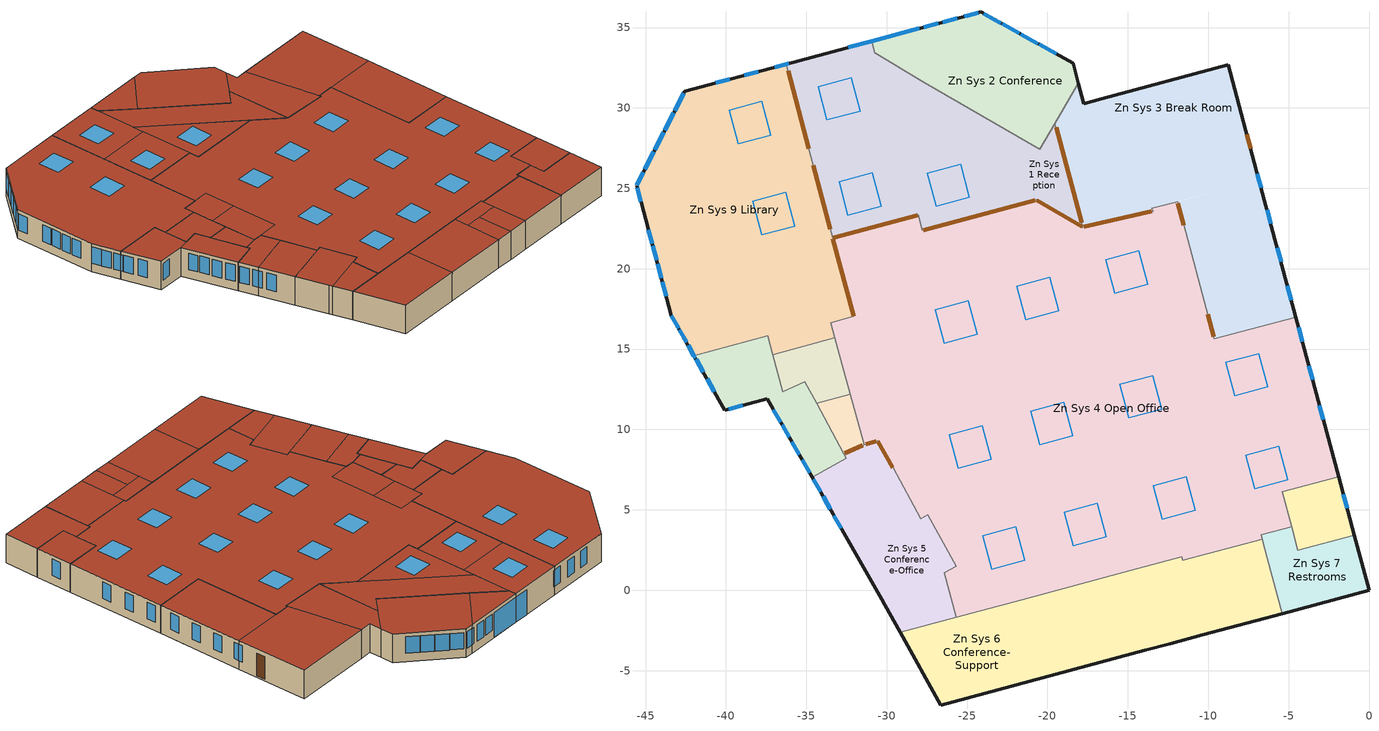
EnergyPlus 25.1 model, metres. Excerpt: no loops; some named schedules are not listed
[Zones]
Zn Sys 1 Reception
 floor outside (ExtSlabCarpet 4in ClimateZone 1-8): -29.4,28.42 -28.04,23.35 -33.35,21.92 -34.71,27 z0; -30.94,34.15 -29.4,28.42 -34.71,27 -36.25,32.73 z0; -30.75,33.44 -27.69,31.61 -20.47,27.43 -19.53,29.03 -17.81,22.59 -29.7,29.53 z0; -29.7,29.53 -20.69,24.28 -27.78,22.38 z0
 wall outside (MetalFrameWallU055): -30.94,34.15 -36.25,32.73 z0:3.05
 wall to Zn Sys 4 Open Office (Interior Wall): -33.35,21.92 -28.04,23.35 -27.78,22.38 -20.69,24.28 -17.81,22.59 z0:3.05
 wall to Zn Sys 9 Library (Interior Wall): -36.25,32.73 -34.71,27 -33.35,21.92 z0:3.05
 wall to Zn Sys 2 Conference (Interior Wall): -19.53,29.03 -20.47,27.43 -27.69,31.61 -30.75,33.44 -30.94,34.15 z0:3.05
 wall to Zn Sys 3 Break Room (Interior Wall): -17.81,22.59 -19.53,29.03 z0:3.05
 window (Exterior Window - Fixed): -30.94,34.15 -32.4,33.76 z0:2.68; -36.08,32.77 -36.25,32.73 z0.91:2.68
 door inside (Interior Door): -33.32,21.94 -28.08,23.34 z0.05:3.02; -36.13,32.3 -34.84,27.47 z0.27:2.67; -34.56,26.44 -33.5,22.46 z0.34:2.63; -17.88,22.86 -19.47,28.79 z0.16:2.87; -20.67,24.26 -17.84,22.61 z0.03:3; -27.73,22.39 -20.76,24.26 z0.05:2.96
 roof outside (FlatNonresWoodFramingAndOtherRoofU028): -33.35,21.92 -28.04,23.35 -29.4,28.42 -34.71,27 z3.05; -34.71,27 -29.4,28.42 -30.94,34.15 -36.25,32.73 z3.05; -17.81,22.59 -19.53,29.03 -20.47,27.43 -27.69,31.61 -30.75,33.44 -29.7,29.53 z3.05; -27.78,22.38 -20.69,24.28 -29.7,29.53 z3.05
 skylight (Skylight - Fixed): -32.41,23.34 -30.35,23.89 -30.9,25.96 -32.96,25.41 z3.05; -33.71,29.25 -31.65,29.81 -32.2,31.87 -34.27,31.31 z3.05; -26.93,23.88 -24.85,24.43 -25.4,26.5 -27.48,25.95 z3.05
Zn Sys 10 Elec
 floor outside (ExtSlabCarpet 4in ClimateZone 1-8): -32.28,12.18 -31.4,9.06 -32.67,8.5 -34.36,11.62 z0
 wall to Zn Sys 5 Conference-Office (Interior Wall Reversed): -32.67,8.5 -31.4,9.06 z0:3.05
 wall to Zn Sys 8 IT and Elec (Interior Wall): -32.28,12.18 -34.36,11.62 z0:3.05
 wall to Zn Sys 2 Conference (Interior Wall Reversed): -34.36,11.62 -32.67,8.5 z0:3.05
 wall to Zn Sys 4 Open Office (Interior Wall): -31.4,9.06 -32.28,12.18 z0:3.05
 door inside (Interior Door): -32.6,8.53 -31.48,9.03 z0.07:2.98
 roof outside (FlatNonresWoodFramingAndOtherRoofU028): -32.67,8.5 -31.4,9.06 -32.28,12.18 -34.36,11.62 z3.05
Zn Sys 2 Conference
 floor outside (ExtSlabCarpet 4in ClimateZone 1-8): -35.09,12.97 -32.51,8.2 -34.65,7.04 -37.43,11.9 z0; -37.4,15.83 -36.47,12.34 -37.43,11.9 -40.08,11.19 -41.99,14.6 z0; -24.15,35.97 -18.41,32.78 -18.07,31.53 -20.47,27.43 -27.69,31.61 -24.98,35.75 z0; -24.98,35.75 -27.69,31.61 -30.75,33.44 -30.94,34.15 z0
 wall outside (MetalFrameWallU055): -41.99,14.6 -40.08,11.19 -37.43,11.9 -34.65,7.04 / -18.07,31.53 -18.41,32.78 -24.15,35.97 -24.98,35.75 -30.94,34.15 z0:3.05
 wall to Zn Sys 8 IT and Elec (Interior Wall Reversed): -36.47,12.34 -37.09,14.65 z0:3.05
 wall to Zn Sys 8 IT and Elec (Interior Wall): -34.36,11.62 -35.09,12.97 -36.47,12.34 z0:3.05
 wall to Zn Sys 5 Conference-Office (Interior Wall Reversed): -34.65,7.04 -32.51,8.2 -32.67,8.5 z0:3.05
 wall to Zn Sys 9 Library (Interior Wall): -37.09,14.65 -37.4,15.83 -41.99,14.6 z0:3.05
 wall to Zn Sys 3 Break Room (Interior Wall): -19.53,29.03 -18.07,31.53 z0:3.05
 window (Exterior Window - Fixed): -37.04,11.23 -36.59,10.44 / -36.51,10.3 -36.05,9.5 / -35.9,9.23 -35.44,8.44 / -35.25,8.11 -34.8,7.31 / -41.99,14.6 -41.9,14.43 / -41.86,14.36 -41.41,13.56 / -41.18,13.15 -40.73,12.35 / -39.82,11.26 -38.94,11.5 / -19.45,33.36 -20.51,33.95 / -20.6,33.99 -21.66,34.59 / -21.75,34.63 -22.81,35.22 / -22.9,35.27 -23.96,35.86 / -24.3,35.93 -24.98,35.75 / -24.98,35.75 -25.18,35.69 / -25.63,35.58 -26.51,35.34 / -26.8,35.26 -27.69,35.02 z0.91:2.68; -27.98,34.94 -30.94,34.15 z0:2.68
 roof outside (FlatNonresWoodFramingAndOtherRoofU028): -34.65,7.04 -32.51,8.2 -35.09,12.97 -37.43,11.9 z3.05; -40.08,11.19 -37.43,11.9 -36.47,12.34 -37.4,15.83 -41.99,14.6 z3.05; -20.47,27.43 -18.07,31.53 -18.41,32.78 -24.15,35.97 -24.98,35.75 -27.69,31.61 z3.05; -27.69,31.61 -24.98,35.75 -30.94,34.15 -30.75,33.44 z3.05
Zn Sys 3 Break Room
 floor outside (ExtSlabCarpet 4in ClimateZone 1-8): -18.07,31.53 -17.74,30.27 -16.61,30.57 -13.43,23.58 -17.81,22.59 -19.53,29.03 z0; -8.76,32.68 -6.84,25.54 -13.51,23.75 -16.61,30.57 z0; -6.84,25.54 -4.55,16.99 -9.62,15.63 -11.91,24.18 z0
 wall outside (MetalFrameWallU055): -4.55,16.99 -6.84,25.54 -8.76,32.68 -16.61,30.57 -17.74,30.27 -18.07,31.53 z0:3.05
 wall to Zn Sys 4 Open Office (Interior Wall): -17.81,22.59 -13.43,23.58 -13.51,23.75 -11.91,24.18 -9.62,15.63 -4.55,16.99 z0:3.05
 window (Exterior Window - Fixed): -4.84,18.05 -5.07,18.94 / -5.47,20.42 -5.71,21.3 / -6.1,22.78 -6.34,23.66 / -6.71,25.03 -6.84,25.54 / -6.84,25.54 -6.94,25.92 z0.91:2.68
 door inside (Interior Door): -17.75,22.6 -13.5,23.56 z0.04:3; -10.03,17.18 -9.66,15.76 z0.18:2.86; -11.88,24.07 -11.51,22.69 z0.16:2.92
 door (Exterior Door): -7.36,27.47 -7.6,28.36 z0.15:2.59
 roof outside (FlatNonresWoodFramingAndOtherRoofU028): -17.81,22.59 -13.43,23.58 -16.61,30.57 -17.74,30.27 -18.07,31.53 -19.53,29.03 z3.05; -13.51,23.75 -6.84,25.54 -8.76,32.68 -16.61,30.57 z3.05; -9.62,15.63 -4.55,16.99 -6.84,25.54 -11.91,24.18 z3.05
Zn Sys 4 Open Office
 floor outside (ExtSlabCarpet 4in ClimateZone 1-8): -20.69,24.28 -17.81,22.59 -13.43,23.58 -13.51,23.75 -11.91,24.18 -9.62,15.63 -4.55,16.99 -1.89,7.07 -5.4,6.13 -4.82,3.95 -6.71,3.44 -6.64,3.19 -11.59,1.86 -11.64,2.09 -15.24,1.12 -21.58,-0.58 -25.68,-1.67 -26.42,1.08 -25.68,1.48 -27.43,4.7 -27.88,4.45 -29.6,7.61 -30.56,9.29 -28.58,9.82 -30.62,17.41 -32.04,17.03 -33.35,21.92 -28.04,23.35 -27.78,22.38 z0; -30.62,17.41 -29.81,14.42 -32.67,13.65 -33.22,15.69 -33.47,16.65 z0; -29.81,14.42 -28.58,9.82 -31.4,9.06 -32.28,12.18 -32.67,13.65 z0
 wall outside (MetalFrameWallU055): -1.89,7.07 -4.55,16.99 z0:3.05
 wall to Zn Sys 6 Conference-Support (Interior Wall): -4.82,3.95 -5.4,6.13 -1.89,7.07 / -25.68,-1.67 -21.58,-0.58 -15.24,1.12 -11.64,2.09 -11.59,1.86 -6.64,3.19 z0:3.05
 wall to Zn Sys 7 Restrooms (Interior Wall): -6.64,3.19 -6.71,3.44 -4.82,3.95 z0:3.05
 wall to Zn Sys 5 Conference-Office (Interior Wall): -30.56,9.29 -29.6,7.61 -27.88,4.45 -27.43,4.7 -25.68,1.48 -26.42,1.08 -25.68,-1.67 z0:3.05
 wall to Zn Sys 8 IT and Elec (Interior Wall): -33.22,15.69 -32.67,13.65 -32.28,12.18 z0:3.05
 wall to Zn Sys 9 Library (Interior Wall): -33.35,21.92 -32.04,17.03 -33.47,16.65 -33.22,15.69 z0:3.05
 wall to Zn Sys 5 Conference-Office (Interior Wall Reversed): -31.4,9.06 -30.56,9.29 z0:3.05
 window (Exterior Window - Fixed): -2.84,10.61 -3.08,11.49 / -3.51,13.09 -3.74,13.97 / -4.14,15.46 -4.38,16.35 z0.91:2.68
 door inside (Interior Door): -30.55,9.27 -29.61,7.63 z0.04:3.01; -31.31,9.09 -30.65,9.27 z0.09:2.87; -33.34,21.87 -32.05,17.06 z0.04:2.99
 roof outside (FlatNonresWoodFramingAndOtherRoofU028): -25.68,-1.67 -21.58,-0.58 -15.24,1.12 -11.64,2.09 -11.59,1.86 -6.64,3.19 -6.71,3.44 -4.82,3.95 -5.4,6.13 -1.89,7.07 -4.55,16.99 -9.62,15.63 -11.91,24.18 -13.51,23.75 -13.43,23.58 -17.81,22.59 -20.69,24.28 -27.78,22.38 -28.04,23.35 -33.35,21.92 -32.04,17.03 -30.62,17.41 -28.58,9.82 -30.56,9.29 -29.6,7.61 -27.88,4.45 -27.43,4.7 -25.68,1.48 -26.42,1.08 z3.05; -32.67,13.65 -29.81,14.42 -30.62,17.41 -33.47,16.65 -33.22,15.69 z3.05; -31.4,9.06 -28.58,9.82 -29.81,14.42 -32.67,13.65 -32.28,12.18 z3.05
 skylight (Skylight - Fixed): -26.42,15.37 -24.37,15.92 -24.93,18 -26.98,17.45 z3.05; -21.35,16.83 -19.29,17.38 -19.85,19.46 -21.91,18.91 z3.05; -7.11,6.32 -5.05,6.87 -5.61,8.96 -7.66,8.41 z3.05; -15.81,18.49 -13.76,19.04 -14.32,21.12 -16.37,20.57 z3.05; -14.95,10.72 -12.9,11.27 -13.46,13.35 -15.51,12.8 z3.05; -20.49,9.06 -18.44,9.61 -18.99,11.69 -21.05,11.14 z3.05; -25.56,7.6 -23.51,8.15 -24.07,10.23 -26.12,9.68 z3.05; -8.35,12.09 -6.3,12.64 -6.85,14.72 -8.91,14.17 z3.05; -12.85,4.43 -10.8,4.98 -11.36,7.06 -13.41,6.51 z3.05; -18.39,2.77 -16.33,3.32 -16.89,5.4 -18.94,4.85 z3.05; -23.46,1.31 -21.41,1.86 -21.96,3.95 -24.02,3.4 z3.05
Zn Sys 5 Conference-Office
 floor outside (ExtSlabCarpet 4in ClimateZone 1-8): -30.56,9.29 -29.6,7.61 -33.69,5.38 -34.65,7.04 -32.51,8.2 -32.67,8.5 -31.4,9.06 z0; -26.42,1.08 -25.68,-1.67 -29.16,-2.6 -30.11,-0.89 z0; -27.43,4.7 -25.68,1.48 -26.42,1.08 -30.11,-0.89 -30.3,-0.55 -31.91,2.26 z0; -29.6,7.61 -27.88,4.45 -31.91,2.26 -33.69,5.38 z0
 wall outside (MetalFrameWallU055): -34.65,7.04 -33.69,5.38 -31.91,2.26 -30.3,-0.55 -30.11,-0.89 -29.16,-2.6 z0:3.05
 wall to Zn Sys 6 Conference-Support (Interior Wall Reversed): -29.16,-2.6 -25.68,-1.67 z0:3.05
 window (Exterior Window - Fixed): -34.57,6.91 -34.12,6.12 / -33.96,5.84 -33.69,5.38 / -33.69,5.38 -33.51,5.05 / -33.28,4.65 -32.82,3.86 z0.91:2.68
 roof outside (FlatNonresWoodFramingAndOtherRoofU028): -33.69,5.38 -29.6,7.61 -30.56,9.29 -31.4,9.06 -32.67,8.5 -32.51,8.2 -34.65,7.04 z3.05; -29.16,-2.6 -25.68,-1.67 -26.42,1.08 -30.11,-0.89 z3.05; -30.11,-0.89 -26.42,1.08 -25.68,1.48 -27.43,4.7 -31.91,2.26 -30.3,-0.55 z3.05; -31.91,2.26 -27.88,4.45 -29.6,7.61 -33.69,5.38 z3.05
Zn Sys 6 Conference-Support
 floor outside (ExtSlabCarpet 4in ClimateZone 1-8): -11.64,2.09 -11.59,1.86 -11.27,0.66 -14.86,-0.3 -15.24,1.12 z0; -1.89,7.07 -0.92,3.44 -4.43,2.5 -5.4,6.13 z0; -11.27,0.66 -10.35,-2.77 -12.36,-3.31 -13.28,0.12 z0; -13.28,0.12 -12.36,-3.31 -13.94,-3.74 -14.86,-0.3 z0; -6.64,3.19 -6.32,1.99 -5.4,-1.45 -10.35,-2.77 -11.59,1.86 z0; -15.24,1.12 -13.94,-3.74 -20.29,-5.44 -21.58,-0.58 z0; -21.58,-0.58 -20.29,-5.44 -26.64,-7.14 -29.16,-2.6 z0
 wall outside (MetalFrameWallU055): -0.92,3.44 -1.89,7.07 / -29.16,-2.6 -26.64,-7.14 -20.29,-5.44 -13.94,-3.74 -12.36,-3.31 -10.35,-2.77 -5.4,-1.45 z0:3.05
 wall to Zn Sys 7 Restrooms (Interior Wall Reversed): -5.4,-1.45 -6.32,1.99 -6.64,3.19 z0:3.05
 wall to Zn Sys 7 Restrooms (Interior Wall): -4.82,3.95 -4.43,2.5 -0.92,3.44 z0:3.05
 window (Exterior Window - Fixed): -1.36,5.09 -1.6,5.97 z0.91:2.68
 roof outside (FlatNonresWoodFramingAndOtherRoofU028): -14.86,-0.3 -11.27,0.66 -11.59,1.86 -11.64,2.09 -15.24,1.12 z3.05; -4.43,2.5 -0.92,3.44 -1.89,7.07 -5.4,6.13 z3.05; -12.36,-3.31 -10.35,-2.77 -11.27,0.66 -13.28,0.12 z3.05; -13.94,-3.74 -12.36,-3.31 -13.28,0.12 -14.86,-0.3 z3.05; -10.35,-2.77 -5.4,-1.45 -6.32,1.99 -6.64,3.19 -11.59,1.86 z3.05; -20.29,-5.44 -13.94,-3.74 -15.24,1.12 -21.58,-0.58 z3.05; -26.64,-7.14 -20.29,-5.44 -21.58,-0.58 -29.16,-2.6 z3.05
Zn Sys 7 Restrooms
 floor outside (ExtSlabCarpet 4in ClimateZone 1-8): -4.82,3.95 -4.43,2.5 -0.92,3.44 0,0 -5.4,-1.45 -6.32,1.99 -6.71,3.44 z0
 wall outside (MetalFrameWallU055): -5.4,-1.45 0,0 -0.92,3.44 z0:3.05
 roof outside (FlatNonresWoodFramingAndOtherRoofU028): -5.4,-1.45 0,0 -0.92,3.44 -4.43,2.5 -4.82,3.95 -6.71,3.44 -6.32,1.99 z3.05
Zn Sys 8 IT and Elec
 floor outside (ExtSlabCarpet 4in ClimateZone 1-8): -33.22,15.69 -32.28,12.18 -34.36,11.62 -35.09,12.97 -36.47,12.34 -37.09,14.65 z0
 wall to Zn Sys 9 Library (Interior Wall): -33.22,15.69 -37.09,14.65 z0:3.05
 roof outside (FlatNonresWoodFramingAndOtherRoofU028): -34.36,11.62 -32.28,12.18 -33.22,15.69 -37.09,14.65 -36.47,12.34 -35.09,12.97 z3.05
Zn Sys 9 Library
 floor outside (ExtSlabCarpet 4in ClimateZone 1-8): -36.25,32.73 -32.04,17.03 -33.47,16.65 -33.22,15.69 -37.09,14.65 -37.4,15.83 -41.99,14.6 -43.39,17.09 -45.56,25.18 -42.55,31.04 z0
 wall outside (MetalFrameWallU055): -36.25,32.73 -42.55,31.04 -45.56,25.18 -43.39,17.09 -41.99,14.6 z0:3.05
 window (Exterior Window - Fixed): -42.62,30.91 -43.18,29.83 / -43.24,29.7 -43.8,28.62 / -43.86,28.49 -44.42,27.41 / -44.49,27.28 -45.04,26.19 / -45.14,26 -45.56,25.18 / -45.52,25.04 -45.29,24.16 / -44.82,22.43 -44.59,21.55 / -44.55,21.42 -44.32,20.54 / -44.25,20.3 -44.02,19.42 / -43.95,19.18 -43.72,18.3 / -43.39,17.08 -42.94,16.28 / -42.9,16.21 -42.45,15.41 / -42.35,15.23 -41.99,14.6 / -36.25,32.73 -36.96,32.54 / -37.99,32.26 -38.87,32.03 / -39.76,31.79 -40.64,31.55 z0.91:2.68
 roof outside (FlatNonresWoodFramingAndOtherRoofU028): -41.99,14.6 -37.4,15.83 -37.09,14.65 -33.22,15.69 -33.47,16.65 -32.04,17.03 -36.25,32.73 -42.55,31.04 -45.56,25.18 -43.39,17.09 z3.05
 skylight (Skylight - Fixed): -39.23,27.76 -37.2,28.31 -37.76,30.4 -39.79,29.86 z3.05; -37.76,22.1 -35.73,22.64 -36.29,24.74 -38.32,24.2 z3.05
[Building]
Building: North Axis {deg}=345; Terrain=Suburbs; Solar Distribution=FullExterior; Maximum Number of Warmup Days=50
[Site:Location]
LOS ANGELES USC: Latitude {deg}=38.69; Longitude {deg}=-121.6; Time Zone {hr}=-8; Elevation {m}=54.5592
[Site:WaterMainsTemperature]
Calculation Method=Schedule; Temperature Schedule=WaterMainCZ09
[SizingPeriod:DesignDay] Day of Month=21; Day Type=SummerDesignDay; Dry-Bulb Temperature Range Modifier Type=DefaultMultipliers; Humidity Condition Type=Wetbulb; Barometric Pressure {Pa}=100663; Wind Speed {m/s}=0.6; Wind Direction {deg}=260; Rain Indicator=No; Snow Indicator=No; Daylight Saving Time Indicator=No; Solar Model Indicator=ASHRAETau; Begin Environment Reset Mode=FullResetAtBeginEnvironment
Name | Month | Maximum Dry-Bulb Temperature {C} | Daily Dry-Bulb Temperature Range {deltaC} | Wetbulb or DewPoint at Maximum Dry-Bulb {C} | ASHRAE Clear Sky Optical Depth for Beam Irradiance (taub) | ASHRAE Clear Sky Optical Depth for Diffuse Irradiance (taud)
LOS ANGELES USC  August .4% Condns DB=>MCWB | 8 | 33.7 | 9.6 | 21.2 | 0.383 | 2.433
LOS ANGELES USC  July .4% Condns DB=>MCWB | 7 | 33.8 | 9.2 | 22.1 | 0.402 | 2.401
LOS ANGELES USC  June .4% Condns DB=>MCWB | 6 | 32.3 | 8.2 | 20.7 | 0.405 | 2.324
LOS ANGELES USC  November .4% Condns DB=>MCWB | 11 | 31.9 | 10.4 | 15.4 | 0.325 | 2.558
[Material]
Name | Roughness | Thickness {m} | Conductivity {W/m-K} | Density {kg/m3} | Specific Heat {J/kg-K} | Thermal Absorptance | Solar Absorptance | Visible Absorptance
1/2IN Gypsum; 1/2IN Gypsum 1 | Smooth | 0.0127 | 0.158656 | 640.739 | 1130.436 | 0.9 | 0.7 | 0.8
1IN Stucco | MediumRough | 0.0254 | 0.0359993 | 24.0277 | 1465.38 | 0.9 | 0.7 | 0.8
CP02 CARPET PAD | Smooth | 0.01905 | 0.0455183 | 288.332 | 1381.644 | 0.9 | 0.7 | 0.8
F04 Wall air space resistance | Smooth | 0.1524 | 0.940308 | 1.28148 | 1004.832 | 0.9 | 0.7 | 0.7
Floor Insulation R-20 | MediumRough | 0.0810768 | 0.0230188 | 16.0185 | 1130.436 | 0.9 | 0.7 | 0.8
G01a 19mm gypsum board | MediumRough | 0.01905 | 0.158656 | 640.739 | 1130.436 | 0.9 | 0.7 | 0.8
I01 25mm insulation board | Smooth | 0.0889 | 0.0458645 | 11.2129 | 837.36 | 0.9 | 0.7 | 0.7
Metal Decking | Smooth | 0.0015875 | 45.3452 | 7820.53 | 502.416 | 0.9 | 0.7 | 0.8
Roof Insulation R-35 | Smooth | 0.141601 | 0.0230188 | 16.0185 | 1130.436 | 0.9 | 0.7 | 0.7
Roof Membrane | MediumRough | 0.001524 | 1.19715 | 230.666 | 1256.04 | 0.85 | 0.92 | 0.85
Wall Ext - Board Insulation | Smooth | 0.0324307 | 0.0230188 | 16.0185 | 1130.436 | 0.9 | 0.7 | 0.7
[Material:NoMass] Thermal Absorptance=0.9; Solar Absorptance=0.7; Visible Absorptance=0.7
Name | Roughness | Thermal Resistance {m2-K/W}
Exterior Door Material | MediumSmooth | 0.101893
Interior Door Material | MediumSmooth | 0.290583
Metal Framed Wall - 16 in oc 5 in depth R-21 ins | Smooth | 0.718177
[WindowMaterial:SimpleGlazingSystem]
Name | U-Factor {W/m2-K} | Solar Heat Gain Coefficient | Visible Transmittance
Exterior Window - Fixed Material | 1.93061 | 0.22 | 0.42
Skylight - Fixed Material | 3.29339 | 0.25 | 0.49
[Construction]
Exterior Door: Exterior Door Material
Exterior Window - Fixed: Exterior Window - Fixed Material
ExtSlabCarpet 4in ClimateZone 1-8: Floor Insulation R-20, 1/2IN Gypsum 1, CP02 CARPET PAD
FlatNonresWoodFramingAndOtherRoofU028: Roof Membrane, Roof Insulation R-35, Metal Decking
Interior Door: Interior Door Material
Interior Wall: G01a 19mm gypsum board, F04 Wall air space resistance, I01 25mm insulation board, G01a 19mm gypsum board
Interior Wall Reversed: G01a 19mm gypsum board, I01 25mm insulation board, F04 Wall air space resistance, G01a 19mm gypsum board
MetalFrameWallU055: 1IN Stucco, 1/2IN Gypsum, Wall Ext - Board Insulation, 1/2IN Gypsum, Metal Framed Wall - 16 in oc 5 in depth R-21 ins, 1/2IN Gypsum
Skylight - Fixed: Skylight - Fixed Material
[Zone] Multiplier=1; Part of Total Floor Area=Yes
Zn Sys 1 Reception; Zn Sys 10 Elec; Zn Sys 2 Conference; Zn Sys 3 Break Room; Zn Sys 4 Open Office; Zn Sys 5 Conference-Office; Zn Sys 6 Conference-Support; Zn Sys 7 Restrooms; Zn Sys 8 IT and Elec; Zn Sys 9 Library
[InternalMass] Construction=Interior Wall
Name | Zone or ZoneList | Surface Area {m2}
Merged RC000000_W20 - RC000000_W20 Reversed | Zn Sys 1 Reception | 16.013
Merged ST000011_W31 - ST000011_W31 Reversed | Zn Sys 1 Reception | 12.3462
Merged ST000011_W32 - ST000011_W32 Reversed | Zn Sys 1 Reception | 3.4848
Merged ST000011_W40 - ST000011_W40 Reversed | Zn Sys 1 Reception | 16.7639
Merged ST000017_W20 Reversed - ST000017_W20 Reversed Reversed | Zn Sys 1 Reception | 31.7678
Merged ST00000C_W21 - ST00000C_W21 Reversed | Zn Sys 2 Conference | 3.21087
Merged ST000013_W40 - ST000013_W40 Reversed | Zn Sys 2 Conference | 15.0661
Merged ST000014_W60 - ST000014_W60 Reversed | Zn Sys 3 Break Room | 22.8491
Merged ST000015_W41 - ST000015_W41 Reversed | Zn Sys 3 Break Room | 15.9905
Merged ST00000D_W41 Reversed - ST00000D_W41 Reversed Reversed | Zn Sys 4 Open Office | 4.5041
Merged ST00000D_W50 Reversed - ST00000D_W50 Reversed Reversed | Zn Sys 4 Open Office | 9.44485
Merged ST00000E_W31 Reversed - ST00000E_W31 Reversed Reversed | Zn Sys 4 Open Office | 6.24702
Merged ST00000E_W40 Reversed - ST00000E_W40 Reversed Reversed | Zn Sys 4 Open Office | 14.5078
Merged ST00000E_W50 - ST00000E_W50 Reversed | Zn Sys 4 Open Office | 9.01534
Merged ST000008_W30 - ST000008_W30 Reversed | Zn Sys 5 Conference-Office | 12.7785
Merged ST000009_W40 - ST000009_W40 Reversed | Zn Sys 5 Conference-Office | 13.9955
Merged ST00000A_W30 Reversed - ST00000A_W30 Reversed Reversed | Zn Sys 5 Conference-Office | 14.2198
Merged ST000006_W20 Reversed - ST000006_W20 Reversed Reversed | Zn Sys 6 Conference-Support | 15.3266
[People] Fraction Radiant=0.3
Name | Zone or ZoneList or Space or SpaceList | Number of People Schedule | Number of People Calculation Method | Number of People | Sensible Heat Fraction | Activity Level Schedule | People per Floor Area {person/m2}
Zn 101 Reception Space People | Zn Sys 1 Reception | OfficeOccupancy | People | 11.5878 | 0.5 | Zn 101 Reception Space People Activity Level
Zn 102 Mail Space People | Zn Sys 1 Reception | OfficeOccupancy | People | 0.622038 | 0.555556 | Zn 102 Mail Space People Activity Level
Zn 103 Copy_Print Space People | Zn Sys 1 Reception | OfficeOccupancy | People | 0.584611 | 0.555556 | Zn 103 Copy_Print Space People Activity Level
Zn 104 Corridor Space People | Zn Sys 1 Reception | OfficeOccupancy | People | 2.18856 | 0.5 | Zn 104 Corridor Space People Activity Level
Zn 125 Electrical Space People | Zn Sys 10 Elec | OfficeOccupancy | People/Area |  | 0.5 | Zn 125 Electrical Space People Activity Level | 0.0538196
Zn 105 Phone Space People | Zn Sys 2 Conference | OfficeOccupancy | People | 0.595635 | 0.5 | Zn 105 Phone Space People Activity Level
Zn 106 Conference Space People | Zn Sys 2 Conference | OfficeOccupancy | People | 16.1245 | 0.6125 | Zn 106 Conference Space People Activity Level
Zn 124 Conference Space People | Zn Sys 2 Conference | OfficeOccupancy | People | 4.894 | 0.6125 | Zn 124 Conference Space People Activity Level
Zn 129 Conference Space People | Zn Sys 2 Conference | OfficeOccupancy | People | 5.70286 | 0.6125 | Zn 129 Conference Space People Activity Level
Zn 107 Storage Space People | Zn Sys 3 Break Room | OfficeOccupancy | People | 1.58042 | 0.555556 | Zn 107 Storage Space People Activity Level
Zn 108 Break Room Space People | Zn Sys 3 Break Room | OfficeOccupancy | People | 19.7483 | 0.5 | Zn 108 Break Room Space People Activity Level
Zn 109 Dining Space People | Zn Sys 3 Break Room | OfficeOccupancy | People | 16.4928 | 0.5 | Zn 109 Dining Space People Activity Level
Zn 111 Open Office Space People | Zn Sys 4 Open Office | OfficeOccupancy | People | 28.5639 | 0.555556 | Zn 111 Open Office Space People Activity Level
Zn 126 Copy Space People | Zn Sys 4 Open Office | OfficeOccupancy | People | 0.30167 | 0.555556 | Zn 126 Copy Space People Activity Level
Zn 127 Huddle Space People | Zn Sys 4 Open Office | OfficeOccupancy | People | 3.25503 | 0.6125 | Zn 127 Huddle Space People Activity Level
Zn 111A Vestibule Space People | Zn Sys 5 Conference-Office | OfficeOccupancy | People | 0.50676 | 0.5 | Zn 111A Vestibule Space People Activity Level
Zn 121 Huddle Space People | Zn Sys 5 Conference-Office | OfficeOccupancy | People | 3.27814 | 0.6125 | Zn 121 Huddle Space People Activity Level
Zn 122 Office Space People | Zn Sys 5 Conference-Office | OfficeOccupancy | People | 0.993282 | 0.555556 | Zn 122 Office Space People Activity Level
Zn 123 Office Space People | Zn Sys 5 Conference-Office | OfficeOccupancy | People | 0.8946 | 0.555556 | Zn 123 Office Space People Activity Level
Zn 112 Huddle Space People | Zn Sys 6 Conference-Support | OfficeOccupancy | People | 4.85328 | 0.6125 | Zn 112 Huddle Space People Activity Level
Zn 120 Conference Space People | Zn Sys 6 Conference-Support | OfficeOccupancy | People | 12.8954 | 0.6125 | Zn 120 Conference Space People Activity Level
Zn 131 Support Space People | Zn Sys 6 Conference-Support | OfficeOccupancy | People | 27.1055 | 0.6125 | Zn 131 Support Space People Activity Level
Zn 113 Restroom Space People | Zn Sys 7 Restrooms | OfficeOccupancy | People/Area |  | 0.5 | Zn 113 Restroom Space People Activity Level | 0.0538196
Zn 128 IT Room Space People | Zn Sys 8 IT and Elec | DataOccupancy | People/Area |  | 0.366667 | Zn 128 IT Room Space People Activity Level | 0.0538196
Zn 130 Library Space People | Zn Sys 9 Library | OfficeOccupancy | People/Area |  | 0.555556 | Zn 130 Library Space People Activity Level | 0.0538196
[Lights] Return Air Fraction=0; Fraction Radiant=0.97; Fraction Replaceable=1
Name | Zone or ZoneList or Space or SpaceList | Schedule | Design Level Calculation Method | Lighting Level {W} | Watts per Floor Area {W/m2}
Zn 101 Reception Space Regulated Lights | Zn Sys 1 Reception | OfficeLights | LightingLevel | 245.802
Zn 102 Mail Space Regulated Lights | Zn Sys 1 Reception | OfficeLights | LightingLevel | 124.408
Zn 103 Copy_Print Space Regulated Lights | Zn Sys 1 Reception | OfficeLights | LightingLevel | 116.922
Zn 104 Corridor Space Regulated Lights | Zn Sys 1 Reception | OfficeLights | LightingLevel | 175.085
Zn 125 Electrical Space Regulated Lights | Zn Sys 10 Elec | OfficeLights | Watts/Area |  | 4.30556
Zn 105 Phone Space Regulated Lights | Zn Sys 2 Conference | OfficeLights | LightingLevel | 47.6508
Zn 106 Conference Space Regulated Lights | Zn Sys 2 Conference | OfficeLights | LightingLevel | 366.465
Zn 124 Conference Space Regulated Lights | Zn Sys 2 Conference | OfficeLights | LightingLevel | 111.227
Zn 129 Conference Space Regulated Lights | Zn Sys 2 Conference | OfficeLights | LightingLevel | 129.61
Zn 107 Storage Space Regulated Lights | Zn Sys 3 Break Room | OfficeLights | LightingLevel | 126.433
Zn 108 Break Room Space Regulated Lights | Zn Sys 3 Break Room | OfficeLights | LightingLevel | 329.139
Zn 109 Dining Space Regulated Lights | Zn Sys 3 Break Room | OfficeLights | LightingLevel | 274.88
Zn 111 Open Office Space Regulated Lights | Zn Sys 4 Open Office | OfficeLights | LightingLevel | 3427.67
Zn 126 Copy Space Regulated Lights | Zn Sys 4 Open Office | OfficeLights | LightingLevel | 60.3341
Zn 127 Huddle Space Regulated Lights | Zn Sys 4 Open Office | OfficeLights | LightingLevel | 73.978
Zn 111A Vestibule Space Regulated Lights | Zn Sys 5 Conference-Office | OfficeLights | LightingLevel | 40.5408
Zn 121 Huddle Space Regulated Lights | Zn Sys 5 Conference-Office | OfficeLights | LightingLevel | 74.5033
Zn 122 Office Space Regulated Lights | Zn Sys 5 Conference-Office | OfficeLights | LightingLevel | 129.127
Zn 123 Office Space Regulated Lights | Zn Sys 5 Conference-Office | OfficeLights | LightingLevel | 116.298
Zn 112 Huddle Space Regulated Lights | Zn Sys 6 Conference-Support | OfficeLights | LightingLevel | 110.302
Zn 120 Conference Space Regulated Lights | Zn Sys 6 Conference-Support | OfficeLights | LightingLevel | 293.077
Zn 131 Support Space Regulated Lights | Zn Sys 6 Conference-Support | OfficeLights | LightingLevel | 616.034
Zn 113 Restroom Space Regulated Lights | Zn Sys 7 Restrooms | OfficeLights | Watts/Area |  | 6.99654
Zn 128 IT Room Space Regulated Lights | Zn Sys 8 IT and Elec | DataLights | Watts/Area |  | 5.38196
Zn 130 Library Space Regulated Lights | Zn Sys 9 Library | OfficeLights | Watts/Area |  | 6.45835
[ElectricEquipment] Fraction Latent=0; Fraction Radiant=0.2; Fraction Lost=0
Name | Zone or ZoneList or Space or SpaceList | Schedule | Design Level Calculation Method | Design Level {W} | Watts per Floor Area {W/m2}
Zn 101 Reception Space Recepticle Loads | Zn Sys 1 Reception | OfficeReceptacle | EquipmentLevel | 175.573
Zn 102 Mail Space Recepticle Loads | Zn Sys 1 Reception | OfficeReceptacle | EquipmentLevel | 62.2038
Zn 103 Copy_Print Space Recepticle Loads | Zn Sys 1 Reception | OfficeReceptacle | EquipmentLevel | 58.4611
Zn 125 Electrical Space Recepticle Loads | Zn Sys 10 Elec | OfficeReceptacle | Watts/Area |  | 32.2917
Zn 105 Phone Space Recepticle Loads | Zn Sys 2 Conference | OfficeReceptacle | EquipmentLevel | 357.381
Zn 106 Conference Space Recepticle Loads | Zn Sys 2 Conference | OfficeReceptacle | EquipmentLevel | 488.62
Zn 124 Conference Space Recepticle Loads | Zn Sys 2 Conference | OfficeReceptacle | EquipmentLevel | 148.303
Zn 129 Conference Space Recepticle Loads | Zn Sys 2 Conference | OfficeReceptacle | EquipmentLevel | 172.814
Zn 107 Storage Space Recepticle Loads | Zn Sys 3 Break Room | OfficeReceptacle | EquipmentLevel | 63.2166
Zn 108 Break Room Space Recepticle Loads | Zn Sys 3 Break Room | OfficeReceptacle | EquipmentLevel | 598.434
Zn 109 Dining Space Recepticle Loads | Zn Sys 3 Break Room | OfficeReceptacle | EquipmentLevel | 499.782
Zn 111 Open Office Space Recepticle Loads | Zn Sys 4 Open Office | OfficeReceptacle | EquipmentLevel | 8569.18
Zn 126 Copy Space Recepticle Loads | Zn Sys 4 Open Office | OfficeReceptacle | EquipmentLevel | 30.167
Zn 127 Huddle Space Recepticle Loads | Zn Sys 4 Open Office | OfficeReceptacle | EquipmentLevel | 98.6374
Zn 121 Huddle Space Recepticle Loads | Zn Sys 5 Conference-Office | OfficeReceptacle | EquipmentLevel | 99.3377
Zn 122 Office Space Recepticle Loads | Zn Sys 5 Conference-Office | OfficeReceptacle | EquipmentLevel | 297.985
Zn 123 Office Space Recepticle Loads | Zn Sys 5 Conference-Office | OfficeReceptacle | EquipmentLevel | 268.38
Zn 112 Huddle Space Recepticle Loads | Zn Sys 6 Conference-Support | OfficeReceptacle | EquipmentLevel | 147.069
Zn 120 Conference Space Recepticle Loads | Zn Sys 6 Conference-Support | OfficeReceptacle | EquipmentLevel | 390.769
Zn 131 Support Space Recepticle Loads | Zn Sys 6 Conference-Support | OfficeReceptacle | EquipmentLevel | 821.379
Zn 128 IT Room Space Recepticle Loads | Zn Sys 8 IT and Elec | DataReceptacle | Watts/Area |  | 215.289
Zn 130 Library Space Recepticle Loads | Zn Sys 9 Library | OfficeReceptacle | Watts/Area |  | 16.1459
[ZoneInfiltration:DesignFlowRate] Constant Term Coefficient=0; Temperature Term Coefficient=0; Velocity Term Coefficient=0.224052; Velocity Squared Term Coefficient=0; Density Basis=Outdoor
Name | Zone or ZoneList or Space or SpaceList | Schedule | Design Flow Rate Calculation Method | Design Flow Rate {m3/s} | Flow Rate per Exterior Surface Area {m3/s-m2}
Zn 101 Reception Space Space Infiltration Design Flow Rate 1 | Zn Sys 1 Reception | OfficeInfiltration | Flow/Zone | 0.0200301
Zn 102 Mail Space Space Infiltration Design Flow Rate 1; Zn 103 Copy_Print Space Space Infiltration Design Flow Rate 1; Zn 104 Corridor Space Space Infiltration Design Flow Rate 1 | Zn Sys 1 Reception | OfficeInfiltration | Flow/Zone | 0
Zn 125 Electrical Space Space Infiltration Design Flow Rate 1 | Zn Sys 10 Elec | On | Flow/ExteriorWallArea |  | 0.00119482
Zn 105 Phone Space Space Infiltration Design Flow Rate 1 | Zn Sys 2 Conference | OfficeInfiltration | Flow/Zone | 0.0224412
Zn 106 Conference Space Space Infiltration Design Flow Rate 1 | Zn Sys 2 Conference | OfficeInfiltration | Flow/Zone | 0.031793
Zn 124 Conference Space Space Infiltration Design Flow Rate 1 | Zn Sys 2 Conference | OfficeInfiltration | Flow/Zone | 0.0203991
Zn 129 Conference Space Space Infiltration Design Flow Rate 1 | Zn Sys 2 Conference | OfficeInfiltration | Flow/Zone | 0.0242186
Zn 107 Storage Space Space Infiltration Design Flow Rate 1 | Zn Sys 3 Break Room | OfficeInfiltration | Flow/Zone | 0.00895128
Zn 108 Break Room Space Space Infiltration Design Flow Rate 1 | Zn Sys 3 Break Room | OfficeInfiltration | Flow/Zone | 0.0565521
Zn 109 Dining Space Space Infiltration Design Flow Rate 1 | Zn Sys 3 Break Room | OfficeInfiltration | Flow/Zone | 0.0322313
Zn 111 Open Office Space Space Infiltration Design Flow Rate 1 | Zn Sys 4 Open Office | OfficeInfiltration | Flow/Zone | 0.0374025
Zn 126 Copy Space Space Infiltration Design Flow Rate 1; Zn 127 Huddle Space Space Infiltration Design Flow Rate 1 | Zn Sys 4 Open Office | OfficeInfiltration | Flow/Zone | 0
Zn 111A Vestibule Space Space Infiltration Design Flow Rate 1 | Zn Sys 5 Conference-Office | OfficeInfiltration | Flow/Zone | 0.00698054
Zn 121 Huddle Space Space Infiltration Design Flow Rate 1 | Zn Sys 5 Conference-Office | OfficeInfiltration | Flow/Zone | 0.00710277
Zn 122 Office Space Space Infiltration Design Flow Rate 1 | Zn Sys 5 Conference-Office | OfficeInfiltration | Flow/Zone | 0.0132308
Zn 123 Office Space Space Infiltration Design Flow Rate 1 | Zn Sys 5 Conference-Office | OfficeInfiltration | Flow/Zone | 0.0130699
Zn 112 Huddle Space Space Infiltration Design Flow Rate 1 | Zn Sys 6 Conference-Support | OfficeInfiltration | Flow/Zone | 0.0136952
Zn 120 Conference Space Space Infiltration Design Flow Rate 1 | Zn Sys 6 Conference-Support | OfficeInfiltration | Flow/Zone | 0.0428607
Zn 131 Support Space Space Infiltration Design Flow Rate 1 | Zn Sys 6 Conference-Support | OfficeInfiltration | Flow/Zone | 0.0561563
Zn 113 Restroom Space Space Infiltration Design Flow Rate 1 | Zn Sys 7 Restrooms | On | Flow/ExteriorWallArea |  | 0.00119482
Zn 128 IT Room Space Space Infiltration Design Flow Rate 1 | Zn Sys 8 IT and Elec | DataInfiltration | Flow/ExteriorWallArea |  | 0.00119482
Zn 130 Library Space Space Infiltration Design Flow Rate 1 | Zn Sys 9 Library | OfficeInfiltration | Flow/ExteriorWallArea |  | 0.00119482
[Daylighting:Controls] Lighting Control Type=Continuous; Minimum Input Power Fraction for Continuous or ContinuousOff Dimming Control=0.1; Minimum Light Output Fraction for Continuous or ContinuousOff Dimming Control=0.1; Number of Stepped Control Steps=1; Probability Lighting will be Reset When Needed in Manual Stepped Control=1; Glare Calculation Azimuth Angle of View Direction Clockwise from Zone y-Axis {deg}=-0
Name | Zone or Space | Glare Calculation Daylighting Reference Point | Daylighting Reference Point Name 1 | Fraction of Lights Controlled by Reference Point 1 | Illuminance Setpoint at Reference Point 1 {lux} | Daylighting Reference Point Name 2 | Fraction of Lights Controlled by Reference Point 2 | Illuminance Setpoint at Reference Point 2 {lux}
Zn Sys 1 Reception DaylightingControls | Zn Sys 1 Reception | Daylighting Control 1 | Daylighting Control 1 | 0.671724 | 175
Zn Sys 2 Conference DaylightingControls | Zn Sys 2 Conference | Daylighting Control 2 | Daylighting Control 2 | 0.551943 | 200 | Daylighting Control 3 | 0.24334 | 800
Zn Sys 3 Break Room DaylightingControls | Zn Sys 3 Break Room | Daylighting Control 4 | Daylighting Control 4 | 0.166656 | 255 | Daylighting Control 5 | 0.183648 | 340
Zn Sys 4 Open Office DaylightingControls | Zn Sys 4 Open Office | Daylighting Control 6 | Daylighting Control 6 | 0.486196 | 287.5
Zn Sys 9 Library DaylightingControls | Zn Sys 9 Library | Daylighting Control 7 | Daylighting Control 7 | 0.697379 | 287.5 | Daylighting Control 8 | 0.13693 | 1150
[Zone equipment]
Zn Sys 7 Restrooms: Zn Sys 7 Restrooms PropExhFan
[Sizing:Zone]
Zn Sys 7 Restrooms: Zone Cooling Design Supply Air Temperature Input Method=SupplyAirTemperature; Zone Cooling Design Supply Air Temperature {C}=14; Zone Cooling Design Supply Air Temperature Difference {deltaC}=11.11; Zone Heating Design Supply Air Temperature Input Method=SupplyAirTemperature; Zone Heating Design Supply Air Temperature {C}=40; Zone Heating Design Supply Air Temperature Difference {deltaC}=11.11; Zone Cooling Design Supply Air Humidity Ratio {kgWater/kgDryAir}=0.0085; Zone Heating Design Supply Air Humidity Ratio {kgWater/kgDryAir}=0.008; Design Specification Outdoor Air Object=Zn Sys 7 Restrooms Design Specification Outdoor Air; Zone Heating Sizing Factor=1; Zone Cooling Sizing Factor=1; Cooling Design Air Flow Method=DesignDay; Cooling Design Air Flow Rate {m3/s}=0; Cooling Minimum Air Flow per Zone Floor Area {m3/s-m2}=0; Cooling Minimum Air Flow {m3/s}=0; Cooling Minimum Air Flow Fraction=0; Heating Design Air Flow Method=DesignDay; Heating Design Air Flow Rate {m3/s}=0; Heating Maximum Air Flow per Zone Floor Area {m3/s-m2}=0; Heating Maximum Air Flow {m3/s}=0; Heating Maximum Air Flow Fraction=0; Account for Dedicated Outdoor Air System=No; Zone Load Sizing Method=Sensible Load Only No Latent Load; Zone Latent Cooling Design Supply Air Humidity Ratio Input Method=HumidityRatioDifference; Zone Cooling Design Supply Air Humidity Ratio Difference {kgWater/kgDryAir}=0.005; Zone Latent Heating Design Supply Air Humidity Ratio Input Method=HumidityRatioDifference; Zone Humidification Design Supply Air Humidity Ratio Difference {kgWater/kgDryAir}=0.005; Type of Space Sum to Use=Coincident
[DesignSpecification:OutdoorAir]
Zn Sys 7 Restrooms Design Specification Outdoor Air: Outdoor Air Method=Maximum; Outdoor Air Flow per Person {m3/s-person}=0; Outdoor Air Flow per Zone Floor Area {m3/s-m2}=0; Outdoor Air Flow per Zone {m3/s}=0; Outdoor Air Flow Air Changes per Hour {1/hr}=0
[ZoneVentilation:DesignFlowRate]
Zn Sys 3 Break Room Operable Window Ventilation: Zone or ZoneList or Space or SpaceList=Zn Sys 3 Break Room; Schedule=OfficeHVACAvail; Design Flow Rate Calculation Method=Flow/Zone; Design Flow Rate {m3/s}=0.100121; Flow Rate per Floor Area {m3/s-m2}=0; Flow Rate per Person {m3/s-person}=0; Air Changes per Hour {1/hr}=0; Ventilation Type=Intake; Fan Pressure Rise {Pa}=0; Fan Total Efficiency=1; Constant Term Coefficient=1; Temperature Term Coefficient=0; Velocity Term Coefficient=0; Velocity Squared Term Coefficient=0; Minimum Indoor Temperature {C}=-100; Maximum Indoor Temperature {C}=100; Delta Temperature {deltaC}=-100; Minimum Outdoor Temperature {C}=10; Maximum Outdoor Temperature {C}=32.2222; Maximum Wind Speed {m/s}=40; Density Basis=Outdoor
[Schedule:Year]
OfficeOccupancy: OfficeOccupancyWk, 1, 1, 12, 31
Zn 101 Reception Space People Activity Level: Zn 101 Reception Space People Activity Level Week Rule - Jan1-Dec31, 1, 1, 12, 31
Zn 102 Mail Space People Activity Level: Zn 102 Mail Space People Activity Level Week Rule - Jan1-Dec31, 1, 1, 12, 31
Zn 103 Copy_Print Space People Activity Level: Zn 103 Copy_Print Space People Activity Level Week Rule - Jan1-Dec31, 1, 1, 12, 31
Zn 104 Corridor Space People Activity Level: Zn 104 Corridor Space People Activity Level Week Rule - Jan1-Dec31, 1, 1, 12, 31
OfficeLights: OfficeLightsWk, 1, 1, 12, 31
OfficeReceptacle: OfficeReceptacleWk, 1, 1, 12, 31
Zn 125 Electrical Space People Activity Level: Zn 125 Electrical Space People Activity Level Week Rule - Jan1-Dec31, 1, 1, 12, 31
Zn 105 Phone Space People Activity Level: Zn 105 Phone Space People Activity Level Week Rule - Jan1-Dec31, 1, 1, 12, 31
Zn 106 Conference Space People Activity Level: Zn 106 Conference Space People Activity Level Week Rule - Jan1-Dec31, 1, 1, 12, 31
Zn 124 Conference Space People Activity Level: Zn 124 Conference Space People Activity Level Week Rule - Jan1-Dec31, 1, 1, 12, 31
Zn 129 Conference Space People Activity Level: Zn 129 Conference Space People Activity Level Week Rule - Jan1-Dec31, 1, 1, 12, 31
Zn 107 Storage Space People Activity Level: Zn 107 Storage Space People Activity Level Week Rule - Jan1-Dec31, 1, 1, 12, 31
Zn 108 Break Room Space People Activity Level: Zn 108 Break Room Space People Activity Level Week Rule - Jan1-Dec31, 1, 1, 12, 31
Zn 109 Dining Space People Activity Level: Zn 109 Dining Space People Activity Level Week Rule - Jan1-Dec31, 1, 1, 12, 31
Zn 111 Open Office Space People Activity Level: Zn 111 Open Office Space People Activity Level Week Rule - Jan1-Dec31, 1, 1, 12, 31
Zn 126 Copy Space People Activity Level: Zn 126 Copy Space People Activity Level Week Rule - Jan1-Dec31, 1, 1, 12, 31
Zn 127 Huddle Space People Activity Level: Zn 127 Huddle Space People Activity Level Week Rule - Jan1-Dec31, 1, 1, 12, 31
Zn 111A Vestibule Space People Activity Level: Zn 111A Vestibule Space People Activity Level Week Rule - Jan1-Dec31, 1, 1, 12, 31
Zn 121 Huddle Space People Activity Level: Zn 121 Huddle Space People Activity Level Week Rule - Jan1-Dec31, 1, 1, 12, 31
Zn 122 Office Space People Activity Level: Zn 122 Office Space People Activity Level Week Rule - Jan1-Dec31, 1, 1, 12, 31
Zn 123 Office Space People Activity Level: Zn 123 Office Space People Activity Level Week Rule - Jan1-Dec31, 1, 1, 12, 31
Zn 112 Huddle Space People Activity Level: Zn 112 Huddle Space People Activity Level Week Rule - Jan1-Dec31, 1, 1, 12, 31
Zn 120 Conference Space People Activity Level: Zn 120 Conference Space People Activity Level Week Rule - Jan1-Dec31, 1, 1, 12, 31
Zn 131 Support Space People Activity Level: Zn 131 Support Space People Activity Level Week Rule - Jan1-Dec31, 1, 1, 12, 31
Zn 113 Restroom Space People Activity Level: Zn 113 Restroom Space People Activity Level Week Rule - Jan1-Dec31, 1, 1, 12, 31
OfficeHVACAvail: OfficeHVACAvailWk, 1, 1, 12, 31
On: OnWk, 1, 1, 12, 31
DataOccupancy: DataOccupancyWk, 1, 1, 12, 31
Zn 128 IT Room Space People Activity Level: Zn 128 IT Room Space People Activity Level Week Rule - Jan1-Dec31, 1, 1, 12, 31
DataLights: DataLightsWk, 1, 1, 12, 31
DataReceptacle: DataReceptacleJanMaySepWk, 1, 1, 1, 31, DataReceptacleFebJunOctWk, 2, 1, 2, 28, DataReceptacleMarJulNovWk, 3, 1, 3, 31, DataReceptacleAprAugDecWk, 4, 1, 4, 30, DataReceptacleJanMaySepWk, 5, 1, 5, 31, DataReceptacleFebJunOctWk, 6, 1, 6, 30, DataReceptacleMarJulNovWk, 7, 1, 7, 31, DataReceptacleAprAugDecWk, 8, 1, 8, 31, DataReceptacleJanMaySepWk, 9, 1, 9, 30, DataReceptacleFebJunOctWk, 10, 1, 10, 31, DataReceptacleMarJulNovWk, 11, 1, 11, 30, DataReceptacleAprAugDecWk, 12, 1, 12, 31
Zn 130 Library Space People Activity Level: Zn 130 Library Space People Activity Level Week Rule - Jan1-Dec31, 1, 1, 12, 31
DataInfiltration: DataInfiltrationWk, 1, 1, 12, 31
OfficeInfiltration: OfficeInfiltrationWk, 1, 1, 12, 31
WaterMainCZ09: WaterMainCZ09JanWk, 1, 1, 1, 31, WaterMainCZ09FebWk, 2, 1, 2, 28, WaterMainCZ09MarWk, 3, 1, 3, 31, WaterMainCZ09AprWk, 4, 1, 4, 30, WaterMainCZ09MayWk, 5, 1, 5, 31, WaterMainCZ09JunWk, 6, 1, 6, 30, WaterMainCZ09JulWk, 7, 1, 7, 31, WaterMainCZ09AugWk, 8, 1, 8, 31, WaterMainCZ09SepWk, 9, 1, 9, 30, WaterMainCZ09OctWk, 10, 1, 10, 31, WaterMainCZ09NovWk, 11, 1, 11, 30, WaterMainCZ09DecWk, 12, 1, 12, 31
[Schedule:Week:Daily]
OfficeOccupancyWk: OfficeOccupancySun, OfficeOccupancyWD, OfficeOccupancyWD, OfficeOccupancyWD, OfficeOccupancyWD, OfficeOccupancyWD, OfficeOccupancySat, OfficeOccupancySun, OnDay, OffDay, OfficeOccupancySun, OfficeOccupancySun
Zn 101 Reception Space People Activity Level Week Rule - Jan1-Dec31: Zn 101 Reception Space People Activity Level Default Day, Zn 101 Reception Space People Activity Level Default Day, Zn 101 Reception Space People Activity Level Default Day, Zn 101 Reception Space People Activity Level Default Day, Zn 101 Reception Space People Activity Level Default Day, Zn 101 Reception Space People Activity Level Default Day, Zn 101 Reception Space People Activity Level Default Day, Zn 101 Reception Space People Activity Level Default Day, Zn 101 Reception Space People Activity Level Default Day, Zn 101 Reception Space People Activity Level Default Day, Zn 101 Reception Space People Activity Level Default Day, Zn 101 Reception Space People Activity Level Default Day
Zn 102 Mail Space People Activity Level Week Rule - Jan1-Dec31: Zn 102 Mail Space People Activity Level Default Day, Zn 102 Mail Space People Activity Level Default Day, Zn 102 Mail Space People Activity Level Default Day, Zn 102 Mail Space People Activity Level Default Day, Zn 102 Mail Space People Activity Level Default Day, Zn 102 Mail Space People Activity Level Default Day, Zn 102 Mail Space People Activity Level Default Day, Zn 102 Mail Space People Activity Level Default Day, Zn 102 Mail Space People Activity Level Default Day, Zn 102 Mail Space People Activity Level Default Day, Zn 102 Mail Space People Activity Level Default Day, Zn 102 Mail Space People Activity Level Default Day
Zn 103 Copy_Print Space People Activity Level Week Rule - Jan1-Dec31: Zn 103 Copy_Print Space People Activity Level Default Day, Zn 103 Copy_Print Space People Activity Level Default Day, Zn 103 Copy_Print Space People Activity Level Default Day, Zn 103 Copy_Print Space People Activity Level Default Day, Zn 103 Copy_Print Space People Activity Level Default Day, Zn 103 Copy_Print Space People Activity Level Default Day, Zn 103 Copy_Print Space People Activity Level Default Day, Zn 103 Copy_Print Space People Activity Level Default Day, Zn 103 Copy_Print Space People Activity Level Default Day, Zn 103 Copy_Print Space People Activity Level Default Day, Zn 103 Copy_Print Space People Activity Level Default Day, Zn 103 Copy_Print Space People Activity Level Default Day
Zn 104 Corridor Space People Activity Level Week Rule - Jan1-Dec31: Zn 104 Corridor Space People Activity Level Default Day, Zn 104 Corridor Space People Activity Level Default Day, Zn 104 Corridor Space People Activity Level Default Day, Zn 104 Corridor Space People Activity Level Default Day, Zn 104 Corridor Space People Activity Level Default Day, Zn 104 Corridor Space People Activity Level Default Day, Zn 104 Corridor Space People Activity Level Default Day, Zn 104 Corridor Space People Activity Level Default Day, Zn 104 Corridor Space People Activity Level Default Day, Zn 104 Corridor Space People Activity Level Default Day, Zn 104 Corridor Space People Activity Level Default Day, Zn 104 Corridor Space People Activity Level Default Day
Zn 125 Electrical Space People Activity Level Week Rule - Jan1-Dec31: Zn 125 Electrical Space People Activity Level Default Day, Zn 125 Electrical Space People Activity Level Default Day, Zn 125 Electrical Space People Activity Level Default Day, Zn 125 Electrical Space People Activity Level Default Day, Zn 125 Electrical Space People Activity Level Default Day, Zn 125 Electrical Space People Activity Level Default Day, Zn 125 Electrical Space People Activity Level Default Day, Zn 125 Electrical Space People Activity Level Default Day, Zn 125 Electrical Space People Activity Level Default Day, Zn 125 Electrical Space People Activity Level Default Day, Zn 125 Electrical Space People Activity Level Default Day, Zn 125 Electrical Space People Activity Level Default Day
Zn 105 Phone Space People Activity Level Week Rule - Jan1-Dec31: Zn 105 Phone Space People Activity Level Default Day, Zn 105 Phone Space People Activity Level Default Day, Zn 105 Phone Space People Activity Level Default Day, Zn 105 Phone Space People Activity Level Default Day, Zn 105 Phone Space People Activity Level Default Day, Zn 105 Phone Space People Activity Level Default Day, Zn 105 Phone Space People Activity Level Default Day, Zn 105 Phone Space People Activity Level Default Day, Zn 105 Phone Space People Activity Level Default Day, Zn 105 Phone Space People Activity Level Default Day, Zn 105 Phone Space People Activity Level Default Day, Zn 105 Phone Space People Activity Level Default Day
Zn 106 Conference Space People Activity Level Week Rule - Jan1-Dec31: Zn 106 Conference Space People Activity Level Default Day, Zn 106 Conference Space People Activity Level Default Day, Zn 106 Conference Space People Activity Level Default Day, Zn 106 Conference Space People Activity Level Default Day, Zn 106 Conference Space People Activity Level Default Day, Zn 106 Conference Space People Activity Level Default Day, Zn 106 Conference Space People Activity Level Default Day, Zn 106 Conference Space People Activity Level Default Day, Zn 106 Conference Space People Activity Level Default Day, Zn 106 Conference Space People Activity Level Default Day, Zn 106 Conference Space People Activity Level Default Day, Zn 106 Conference Space People Activity Level Default Day
Zn 124 Conference Space People Activity Level Week Rule - Jan1-Dec31: Zn 124 Conference Space People Activity Level Default Day, Zn 124 Conference Space People Activity Level Default Day, Zn 124 Conference Space People Activity Level Default Day, Zn 124 Conference Space People Activity Level Default Day, Zn 124 Conference Space People Activity Level Default Day, Zn 124 Conference Space People Activity Level Default Day, Zn 124 Conference Space People Activity Level Default Day, Zn 124 Conference Space People Activity Level Default Day, Zn 124 Conference Space People Activity Level Default Day, Zn 124 Conference Space People Activity Level Default Day, Zn 124 Conference Space People Activity Level Default Day, Zn 124 Conference Space People Activity Level Default Day
Zn 129 Conference Space People Activity Level Week Rule - Jan1-Dec31: Zn 129 Conference Space People Activity Level Default Day, Zn 129 Conference Space People Activity Level Default Day, Zn 129 Conference Space People Activity Level Default Day, Zn 129 Conference Space People Activity Level Default Day, Zn 129 Conference Space People Activity Level Default Day, Zn 129 Conference Space People Activity Level Default Day, Zn 129 Conference Space People Activity Level Default Day, Zn 129 Conference Space People Activity Level Default Day, Zn 129 Conference Space People Activity Level Default Day, Zn 129 Conference Space People Activity Level Default Day, Zn 129 Conference Space People Activity Level Default Day, Zn 129 Conference Space People Activity Level Default Day
Zn 107 Storage Space People Activity Level Week Rule - Jan1-Dec31: Zn 107 Storage Space People Activity Level Default Day, Zn 107 Storage Space People Activity Level Default Day, Zn 107 Storage Space People Activity Level Default Day, Zn 107 Storage Space People Activity Level Default Day, Zn 107 Storage Space People Activity Level Default Day, Zn 107 Storage Space People Activity Level Default Day, Zn 107 Storage Space People Activity Level Default Day, Zn 107 Storage Space People Activity Level Default Day, Zn 107 Storage Space People Activity Level Default Day, Zn 107 Storage Space People Activity Level Default Day, Zn 107 Storage Space People Activity Level Default Day, Zn 107 Storage Space People Activity Level Default Day
WaterMainCZ09AprWk: WaterMainCZ09Apr, WaterMainCZ09Apr, WaterMainCZ09Apr, WaterMainCZ09Apr, WaterMainCZ09Apr, WaterMainCZ09Apr, WaterMainCZ09Apr, WaterMainCZ09Apr, WaterMainCZ09Apr, WaterMainCZ09Apr, WaterMainCZ09Apr, WaterMainCZ09Apr
WaterMainCZ09AugWk: WaterMainCZ09Aug, WaterMainCZ09Aug, WaterMainCZ09Aug, WaterMainCZ09Aug, WaterMainCZ09Aug, WaterMainCZ09Aug, WaterMainCZ09Aug, WaterMainCZ09Aug, WaterMainCZ09Aug, WaterMainCZ09Aug, WaterMainCZ09Aug, WaterMainCZ09Aug
WaterMainCZ09DecWk: WaterMainCZ09Dec, WaterMainCZ09Dec, WaterMainCZ09Dec, WaterMainCZ09Dec, WaterMainCZ09Dec, WaterMainCZ09Dec, WaterMainCZ09Dec, WaterMainCZ09Dec, WaterMainCZ09Dec, WaterMainCZ09Dec, WaterMainCZ09Dec, WaterMainCZ09Dec
WaterMainCZ09FebWk: WaterMainCZ09Feb, WaterMainCZ09Feb, WaterMainCZ09Feb, WaterMainCZ09Feb, WaterMainCZ09Feb, WaterMainCZ09Feb, WaterMainCZ09Feb, WaterMainCZ09Feb, WaterMainCZ09Feb, WaterMainCZ09Feb, WaterMainCZ09Feb, WaterMainCZ09Feb
WaterMainCZ09JanWk: WaterMainCZ09Jan, WaterMainCZ09Jan, WaterMainCZ09Jan, WaterMainCZ09Jan, WaterMainCZ09Jan, WaterMainCZ09Jan, WaterMainCZ09Jan, WaterMainCZ09Jan, WaterMainCZ09Jan, WaterMainCZ09Jan, WaterMainCZ09Jan, WaterMainCZ09Jan
WaterMainCZ09JulWk: WaterMainCZ09Jul, WaterMainCZ09Jul, WaterMainCZ09Jul, WaterMainCZ09Jul, WaterMainCZ09Jul, WaterMainCZ09Jul, WaterMainCZ09Jul, WaterMainCZ09Jul, WaterMainCZ09Jul, WaterMainCZ09Jul, WaterMainCZ09Jul, WaterMainCZ09Jul
WaterMainCZ09JunWk: WaterMainCZ09Jun, WaterMainCZ09Jun, WaterMainCZ09Jun, WaterMainCZ09Jun, WaterMainCZ09Jun, WaterMainCZ09Jun, WaterMainCZ09Jun, WaterMainCZ09Jun, WaterMainCZ09Jun, WaterMainCZ09Jun, WaterMainCZ09Jun, WaterMainCZ09Jun
WaterMainCZ09MarWk: WaterMainCZ09Mar, WaterMainCZ09Mar, WaterMainCZ09Mar, WaterMainCZ09Mar, WaterMainCZ09Mar, WaterMainCZ09Mar, WaterMainCZ09Mar, WaterMainCZ09Mar, WaterMainCZ09Mar, WaterMainCZ09Mar, WaterMainCZ09Mar, WaterMainCZ09Mar
WaterMainCZ09MayWk: WaterMainCZ09May, WaterMainCZ09May, WaterMainCZ09May, WaterMainCZ09May, WaterMainCZ09May, WaterMainCZ09May, WaterMainCZ09May, WaterMainCZ09May, WaterMainCZ09May, WaterMainCZ09May, WaterMainCZ09May, WaterMainCZ09May
WaterMainCZ09NovWk: WaterMainCZ09Nov, WaterMainCZ09Nov, WaterMainCZ09Nov, WaterMainCZ09Nov, WaterMainCZ09Nov, WaterMainCZ09Nov, WaterMainCZ09Nov, WaterMainCZ09Nov, WaterMainCZ09Nov, WaterMainCZ09Nov, WaterMainCZ09Nov, WaterMainCZ09Nov
WaterMainCZ09OctWk: WaterMainCZ09Oct, WaterMainCZ09Oct, WaterMainCZ09Oct, WaterMainCZ09Oct, WaterMainCZ09Oct, WaterMainCZ09Oct, WaterMainCZ09Oct, WaterMainCZ09Oct, WaterMainCZ09Oct, WaterMainCZ09Oct, WaterMainCZ09Oct, WaterMainCZ09Oct
WaterMainCZ09SepWk: WaterMainCZ09Sep, WaterMainCZ09Sep, WaterMainCZ09Sep, WaterMainCZ09Sep, WaterMainCZ09Sep, WaterMainCZ09Sep, WaterMainCZ09Sep, WaterMainCZ09Sep, WaterMainCZ09Sep, WaterMainCZ09Sep, WaterMainCZ09Sep, WaterMainCZ09Sep
